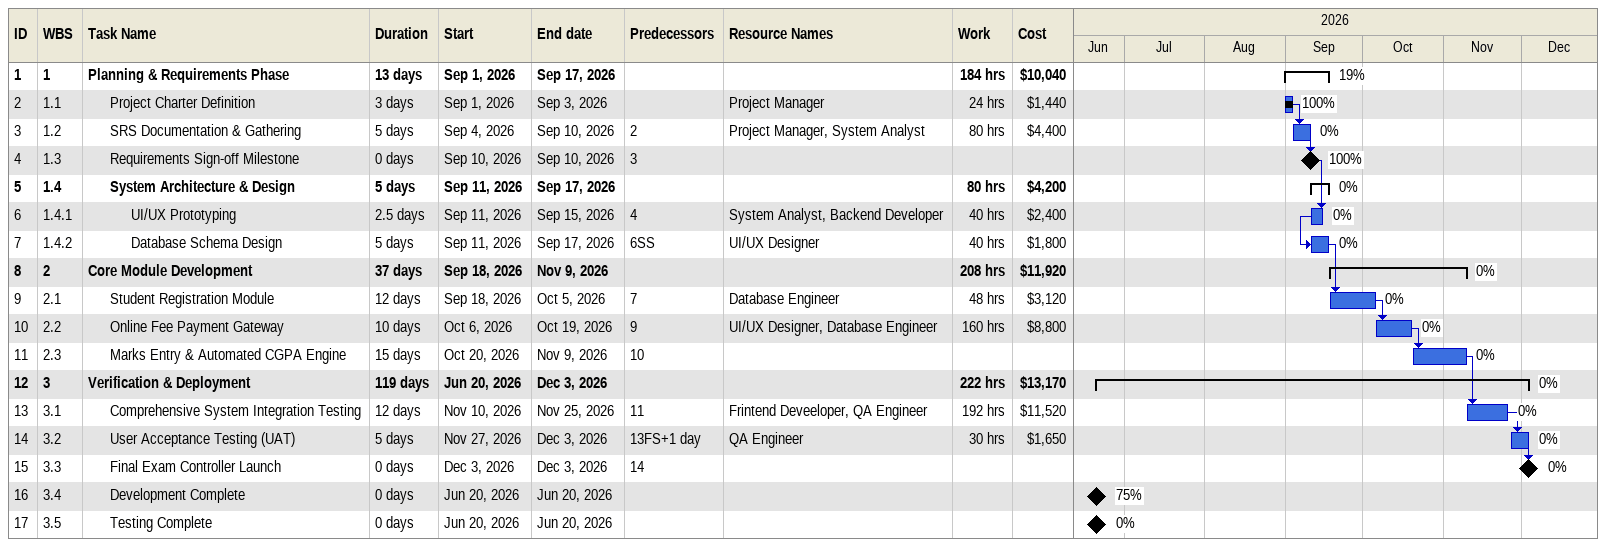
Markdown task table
| ID | WBS | Task | Duration | Start | Finish | Predecessors | Resources | % complete | Work (h) | Cost ($) |
|---|---|---|---|---|---|---|---|---|---|---|
| 1 | 1 | **Planning & Requirements Phase** | 13d | 2026-09-01 | 2026-09-17 |  |  | 19 | 184 | 10040 |
| 2 | 1.1 | Project Charter Definition | 3d | 2026-09-01 | 2026-09-03 |  | Project Manager | 100 | 24 | 1440 |
| 3 | 1.2 | SRS Documentation & Gathering | 5d | 2026-09-04 | 2026-09-10 | 2 | Project Manager, System Analyst | 0 | 80 | 4400 |
| 4 | 1.3 | Requirements Sign-off Milestone | 0d | 2026-09-10 | 2026-09-10 | 3 |  | 100 |  |  |
| 5 | 1.4 | **System Architecture & Design** | 5d | 2026-09-11 | 2026-09-17 |  |  | 0 | 80 | 4200 |
| 6 | 1.4.1 | UI/UX Prototyping | 2.5d | 2026-09-11 | 2026-09-15 | 4 | System Analyst, Backend Developer | 0 | 40 | 2400 |
| 7 | 1.4.2 | Database Schema Design | 5d | 2026-09-11 | 2026-09-17 | 6SS | UI/UX Designer | 0 | 40 | 1800 |
| 8 | 2 | **Core Module Development** | 37d | 2026-09-18 | 2026-11-09 |  |  | 0 | 208 | 11920 |
| 9 | 2.1 | Student Registration Module | 12d | 2026-09-18 | 2026-10-05 | 7 | Database Engineer | 0 | 48 | 3120 |
| 10 | 2.2 | Online Fee Payment Gateway | 10d | 2026-10-06 | 2026-10-19 | 9 | UI/UX Designer, Database Engineer | 0 | 160 | 8800 |
| 11 | 2.3 | Marks Entry & Automated CGPA Engine | 15d | 2026-10-20 | 2026-11-09 | 10 |  | 0 |  |  |
| 12 | 3 | **Verification & Deployment** | 119d | 2026-06-20 | 2026-12-03 |  |  | 0 | 222 | 13170 |
| 13 | 3.1 | Comprehensive System Integration Testing | 12d | 2026-11-10 | 2026-11-25 | 11 | Frintend Deveeloper, QA Engineer | 0 | 192 | 11520 |
| 14 | 3.2 | User Acceptance Testing (UAT) | 5d | 2026-11-27 | 2026-12-03 | 13FS+1d | QA Engineer | 0 | 30 | 1650 |
| 15 | 3.3 | Final Exam Controller Launch | 0d | 2026-12-03 | 2026-12-03 | 14 |  | 0 |  |  |
| 16 | 3.4 | Development Complete | 0d | 2026-06-20 | 2026-06-20 |  |  | 75 |  |  |
| 17 | 3.5 | Testing Complete | 0d | 2026-06-20 | 2026-06-20 |  |  | 0 |  |  |
